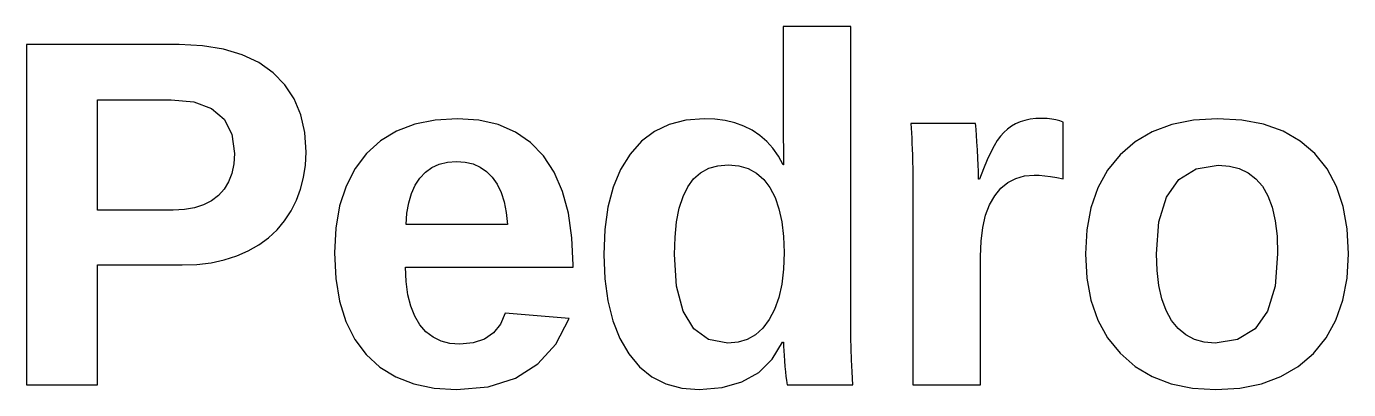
# Model space of a CAD drawing. Header units: metres. Extents: x 18 to 589, y 31 to 387.
# Drawn here: x 251.37 to 281.1, y 30.57 to 38.73 of the extents above; entities that cross this region are included whole.
import ezdxf

# ---------------------------------------------------------------- set-up
doc = ezdxf.new("R2010")
doc.units = ezdxf.units.M

msp = doc.modelspace()

# ---------------------------------------------------------------- linework, layer by layer
for p, q in [((269.907, 38.7287), (268.383, 38.7287)), ((268.383, 38.7287), (268.383, 36.5858)), ((269.907, 31.9583), (269.907, 38.7287)), ((254.802, 38.3218), (251.368, 38.3218)), ((251.368, 38.3218), (251.368, 30.678)), ((255.326, 38.2965), (254.802, 38.3218)), ((255.799, 38.2207), (255.326, 38.2965)), ((256.221, 38.0943), (255.799, 38.2207)), ((256.593, 37.9173), (256.221, 38.0943)), ((256.915, 37.6898), (256.593, 37.9173)), ((257.182, 37.4161), (256.915, 37.6898)), ((257.389, 37.1004), (257.182, 37.4161)), ((252.968, 34.6002), (252.968, 37.0795)), ((252.968, 37.0795), (254.623, 37.0795)), ((254.623, 37.0795), (255.135, 37.0313)), ((255.135, 37.0313), (255.533, 36.8868)), ((255.533, 36.8868), (255.817, 36.6459)), ((257.537, 36.7429), (257.389, 37.1004)), ((255.817, 36.6459), (255.987, 36.3087)), ((257.626, 36.3435), (257.537, 36.7429)), ((260.557, 36.6251), (260.1, 36.5313)), ((261.063, 36.6563), (260.557, 36.6251)), ((261.544, 36.6228), (261.063, 36.6563)), ((261.979, 36.5222), (261.544, 36.6228)), ((266.197, 36.6245), (265.824, 36.5291)), ((266.609, 36.6563), (266.197, 36.6245)), ((266.852, 36.6459), (266.609, 36.6563)), ((267.081, 36.6146), (266.852, 36.6459)), ((267.296, 36.5626), (267.081, 36.6146)), ((268.383, 36.5858), (268.394, 35.6201)), ((273.712, 36.5836), (273.611, 36.5397)), ((273.822, 36.6178), (273.712, 36.5836)), ((273.941, 36.6422), (273.822, 36.6178)), ((274.07, 36.6569), (273.941, 36.6422)), ((274.208, 36.6617), (274.07, 36.6569)), ((274.321, 36.6585), (274.208, 36.6617)), ((274.424, 36.6487), (274.321, 36.6585)), ((274.519, 36.6325), (274.424, 36.6487)), ((274.604, 36.6097), (274.519, 36.6325)), ((274.68, 36.5804), (274.604, 36.6097)), ((274.68, 35.3055), (274.68, 36.5804)), ((277.612, 36.6239), (277.125, 36.5265)), ((278.149, 36.6563), (277.612, 36.6239)), ((278.697, 36.625), (278.149, 36.6563)), ((279.19, 36.5309), (278.697, 36.625)), ((255.987, 36.3087), (256.044, 35.8751)), ((257.655, 35.9022), (257.626, 36.3435)), ((259.691, 36.3751), (259.33, 36.1563)), ((260.1, 36.5313), (259.691, 36.3751)), ((262.365, 36.3546), (261.979, 36.5222)), ((262.703, 36.1199), (262.365, 36.3546)), ((265.49, 36.3702), (265.196, 36.1476)), ((265.824, 36.5291), (265.49, 36.3702)), ((267.498, 36.4897), (267.296, 36.5626)), ((267.686, 36.3959), (267.498, 36.4897)), ((267.859, 36.2816), (267.686, 36.3959)), ((268.015, 36.1468), (267.859, 36.2816)), ((272.711, 36.5478), (271.257, 36.5478)), ((271.257, 36.5478), (271.263, 36.4451)), ((271.263, 36.4451), (271.27, 36.3365)), ((271.27, 36.3365), (271.276, 36.222)), ((272.718, 36.4928), (272.711, 36.5478)), ((272.726, 36.4059), (272.718, 36.4928)), ((272.734, 36.2871), (272.726, 36.4059)), ((272.744, 36.1364), (272.734, 36.2871)), ((273.348, 36.3463), (273.271, 36.2611)), ((273.431, 36.4212), (273.348, 36.3463)), ((273.519, 36.4857), (273.431, 36.4212)), ((273.611, 36.5397), (273.519, 36.4857)), ((276.687, 36.3643), (276.3, 36.1372)), ((277.125, 36.5265), (276.687, 36.3643)), ((279.629, 36.3741), (279.19, 36.5309)), ((280.013, 36.1546), (279.629, 36.3741)), ((259.33, 36.1563), (259.018, 35.8751)), ((262.994, 35.8181), (262.703, 36.1199)), ((265.196, 36.1476), (264.941, 35.8615)), ((268.154, 35.9916), (268.015, 36.1468)), ((268.277, 35.8161), (268.154, 35.9916)), ((271.276, 36.222), (271.281, 36.1017)), ((271.281, 36.1017), (271.287, 35.9755)), ((272.754, 35.9538), (272.744, 36.1364)), ((273.128, 36.0498), (273.053, 35.905)), ((273.199, 36.1653), (273.128, 36.0498)), ((273.271, 36.2611), (273.199, 36.1653)), ((276.3, 36.1372), (275.962, 35.8453)), ((280.343, 35.8724), (280.013, 36.1546)), ((256.044, 35.8751), (256.03, 35.6394)), ((257.642, 35.6134), (257.655, 35.9022)), ((259.018, 35.8751), (258.758, 35.5357)), ((260.651, 35.6362), (260.836, 35.6812)), ((260.836, 35.6812), (261.041, 35.6962)), ((261.041, 35.6962), (261.235, 35.6819)), ((261.235, 35.6819), (261.412, 35.6393)), ((263.234, 35.4517), (262.994, 35.8181)), ((264.941, 35.8615), (264.729, 35.517)), ((268.383, 35.6201), (268.277, 35.8161)), ((271.287, 35.9755), (271.292, 35.84)), ((271.292, 35.84), (271.296, 35.6917)), ((271.296, 35.6917), (271.298, 35.5305)), ((272.764, 35.7686), (272.754, 35.9538)), ((272.772, 35.6101), (272.764, 35.7686)), ((272.973, 35.7308), (272.89, 35.5274)), ((273.053, 35.905), (272.973, 35.7308)), ((275.962, 35.8453), (275.681, 35.4967)), ((280.616, 35.5314), (280.343, 35.8724)), ((255.987, 35.4268), (255.915, 35.2375)), ((256.03, 35.6394), (255.987, 35.4268)), ((257.602, 35.3372), (257.642, 35.6134)), ((258.758, 35.5357), (258.556, 35.1425)), ((260.214, 35.3217), (260.34, 35.4565)), ((260.34, 35.4565), (260.485, 35.5614)), ((260.485, 35.5614), (260.651, 35.6362)), ((261.412, 35.6393), (261.572, 35.5682)), ((261.572, 35.5682), (261.716, 35.4687)), ((261.716, 35.4687), (261.844, 35.3408)), ((263.421, 35.0231), (263.234, 35.4517)), ((264.729, 35.517), (264.564, 35.1194)), ((266.372, 35.3024), (266.529, 35.4414)), ((266.529, 35.4414), (266.712, 35.5407)), ((266.712, 35.5407), (266.919, 35.6003)), ((266.919, 35.6003), (267.152, 35.6201)), ((267.152, 35.6201), (267.387, 35.5996)), ((267.387, 35.5996), (267.598, 35.5381)), ((267.598, 35.5381), (267.785, 35.4356)), ((267.785, 35.4356), (267.948, 35.2921)), ((268.394, 35.6201), (268.383, 35.6201)), ((271.298, 35.5305), (271.3, 35.3566)), ((272.777, 35.4782), (272.772, 35.6101)), ((272.78, 35.3731), (272.777, 35.4782)), ((272.89, 35.5274), (272.803, 35.2946)), ((273.811, 35.3684), (274.029, 35.3869)), ((274.029, 35.3869), (274.146, 35.3836)), ((274.146, 35.3836), (274.269, 35.3739)), ((275.681, 35.4967), (275.463, 35.0997)), ((277.282, 35.2908), (277.671, 35.5297)), ((277.671, 35.5297), (278.171, 35.6093)), ((278.171, 35.6093), (278.419, 35.5905)), ((278.419, 35.5905), (278.642, 35.5338)), ((278.642, 35.5338), (278.84, 35.4394)), ((278.84, 35.4394), (279.014, 35.3073)), ((280.827, 35.1355), (280.616, 35.5314)), ((255.915, 35.2375), (255.815, 35.0714)), ((257.534, 35.0735), (257.602, 35.3372)), ((258.556, 35.1425), (258.411, 34.6955)), ((260.025, 34.9746), (260.109, 35.1601)), ((260.109, 35.1601), (260.214, 35.3217)), ((261.844, 35.3408), (261.953, 35.1844)), ((261.953, 35.1844), (262.042, 34.9996)), ((264.564, 35.1194), (264.446, 34.6686)), ((266.133, 34.9043), (266.24, 35.1237)), ((266.24, 35.1237), (266.372, 35.3024)), ((267.948, 35.2921), (268.087, 35.1075)), ((268.087, 35.1075), (268.202, 34.885)), ((271.3, 35.3566), (271.3, 35.1699)), ((271.3, 35.1699), (271.3, 30.678)), ((272.781, 35.2946), (272.78, 35.3731)), ((272.803, 35.2946), (272.781, 35.2946)), ((273.142, 34.9258), (273.279, 35.0918)), ((273.279, 35.0918), (273.436, 35.2209)), ((273.436, 35.2209), (273.614, 35.3131)), ((273.614, 35.3131), (273.811, 35.3684)), ((274.269, 35.3739), (274.399, 35.3576)), ((274.399, 35.3576), (274.536, 35.3348)), ((274.536, 35.3348), (274.68, 35.3055)), ((275.463, 35.0997), (275.306, 34.6543)), ((277.004, 34.8926), (277.282, 35.2908)), ((279.014, 35.3073), (279.163, 35.1373)), ((279.163, 35.1373), (279.286, 34.9255)), ((280.979, 34.6847), (280.827, 35.1355)), ((255.531, 34.8103), (255.351, 34.7184)), ((255.686, 34.9285), (255.531, 34.8103)), ((255.815, 35.0714), (255.686, 34.9285)), ((257.319, 34.584), (257.44, 34.8225)), ((257.44, 34.8225), (257.534, 35.0735)), ((259.964, 34.7652), (260.025, 34.9746)), ((262.042, 34.9996), (262.11, 34.7865)), ((262.11, 34.7865), (262.158, 34.5448)), ((263.555, 34.5321), (263.421, 35.0231)), ((266.049, 34.6429), (266.133, 34.9043)), ((268.202, 34.885), (268.29, 34.6275)), ((273.028, 34.7235), (273.142, 34.9258)), ((276.837, 34.3351), (277.004, 34.8926)), ((279.286, 34.9255), (279.382, 34.6677)), ((254.666, 34.6002), (252.968, 34.6002)), ((254.919, 34.6134), (254.666, 34.6002)), ((255.147, 34.6527), (254.919, 34.6134)), ((255.351, 34.7184), (255.147, 34.6527)), ((257.173, 34.3623), (257.319, 34.584)), ((258.411, 34.6955), (258.325, 34.1947)), ((259.907, 34.2748), (259.925, 34.5319)), ((259.925, 34.5319), (259.964, 34.7652)), ((262.158, 34.5448), (262.186, 34.2748)), ((263.635, 33.9789), (263.555, 34.5321)), ((264.446, 34.6686), (264.376, 34.1646)), ((265.99, 34.3397), (266.049, 34.6429)), ((268.29, 34.6275), (268.354, 34.3351)), ((272.939, 34.4857), (273.028, 34.7235)), ((275.306, 34.6543), (275.213, 34.1605)), ((279.382, 34.6677), (279.45, 34.3639)), ((281.07, 34.1789), (280.979, 34.6847)), ((257.004, 34.1617), (257.173, 34.3623)), ((258.325, 34.1947), (258.296, 33.6401)), ((262.186, 34.2748), (259.907, 34.2748)), ((265.954, 33.9945), (265.99, 34.3397)), ((268.354, 34.3351), (268.392, 34.0077)), ((272.838, 33.9032), (272.876, 34.2122)), ((272.876, 34.2122), (272.939, 34.4857)), ((276.782, 33.6183), (276.837, 34.3351)), ((279.45, 34.3639), (279.491, 34.0141)), ((256.595, 33.8236), (256.811, 33.9821)), ((256.811, 33.9821), (257.004, 34.1617)), ((263.661, 33.3633), (263.635, 33.9789)), ((264.376, 34.1646), (264.352, 33.6075)), ((265.942, 33.6075), (265.954, 33.9945)), ((268.392, 34.0077), (268.405, 33.6454)), ((272.825, 33.5586), (272.838, 33.9032)), ((275.213, 34.1605), (275.181, 33.6183)), ((279.491, 34.0141), (279.505, 33.6183)), ((281.1, 33.6183), (281.07, 34.1789)), ((256.096, 33.5719), (256.356, 33.6861)), ((256.356, 33.6861), (256.595, 33.8236)), ((258.296, 33.6401), (258.324, 33.0677)), ((264.352, 33.6075), (264.375, 33.0579)), ((265.99, 32.8888), (265.942, 33.6075)), ((268.405, 33.6454), (268.392, 33.2727)), ((275.181, 33.6183), (275.213, 33.0741)), ((276.795, 33.2443), (276.782, 33.6183)), ((279.505, 33.6183), (279.449, 32.8957)), ((281.068, 33.0723), (281.1, 33.6183)), ((252.968, 33.3688), (254.867, 33.3688)), ((252.968, 30.678), (252.968, 33.3688)), ((254.867, 33.3688), (255.203, 33.3815)), ((255.203, 33.3815), (255.519, 33.4196)), ((255.519, 33.4196), (255.817, 33.483)), ((255.817, 33.483), (256.096, 33.5719)), ((259.909, 32.9939), (259.896, 33.32)), ((259.896, 33.32), (263.661, 33.32)), ((263.661, 33.32), (263.661, 33.3633)), ((272.825, 30.678), (272.825, 33.5586)), ((258.324, 33.0677), (258.41, 32.5529)), ((264.375, 33.0579), (264.442, 32.5594)), ((268.392, 33.2727), (268.352, 32.9359)), ((275.213, 33.0741), (275.306, 32.5785)), ((276.836, 32.9079), (276.795, 33.2443)), ((280.973, 32.5754), (281.068, 33.0723)), ((259.947, 32.7015), (259.909, 32.9939)), ((266.134, 32.3298), (265.99, 32.8888)), ((268.352, 32.9359), (268.286, 32.6348)), ((276.904, 32.6089), (276.836, 32.9079)), ((279.449, 32.8957), (279.28, 32.3337)), ((258.41, 32.5529), (258.552, 32.0956)), ((260.011, 32.4427), (259.947, 32.7015)), ((260.1, 32.2176), (260.011, 32.4427)), ((264.442, 32.5594), (264.553, 32.1118)), ((268.286, 32.6348), (268.193, 32.3695)), ((275.306, 32.5785), (275.463, 32.1315)), ((276.999, 32.3476), (276.904, 32.6089)), ((280.815, 32.1279), (280.973, 32.5754)), ((260.214, 32.0261), (260.1, 32.2176)), ((262.137, 32.2892), (262.028, 32.0373)), ((263.575, 32.1645), (262.137, 32.2892)), ((263.274, 31.5903), (263.575, 32.1645)), ((264.553, 32.1118), (264.71, 31.7152)), ((266.373, 31.9305), (266.134, 32.3298)), ((268.074, 32.14), (267.931, 31.9496)), ((268.193, 32.3695), (268.074, 32.14)), ((275.463, 32.1315), (275.681, 31.7331)), ((277.121, 32.1237), (276.999, 32.3476)), ((277.268, 31.9392), (277.121, 32.1237)), ((279.28, 32.3337), (278.999, 31.9323)), ((280.593, 31.7296), (280.815, 32.1279)), ((258.552, 32.0956), (258.751, 31.6957)), ((260.351, 31.8689), (260.214, 32.0261)), ((260.511, 31.7466), (260.351, 31.8689)), ((261.872, 31.8413), (261.668, 31.7014)), ((262.028, 32.0373), (261.872, 31.8413)), ((266.709, 31.691), (266.373, 31.9305)), ((267.931, 31.9496), (267.766, 31.8015)), ((269.909, 31.7335), (269.907, 31.9583)), ((277.44, 31.7957), (277.268, 31.9392)), ((278.999, 31.9323), (278.606, 31.6914)), ((258.751, 31.6957), (259.007, 31.3534)), ((260.691, 31.6593), (260.511, 31.7466)), ((260.893, 31.6069), (260.691, 31.6593)), ((261.117, 31.5894), (260.893, 31.6069)), ((261.416, 31.6174), (261.117, 31.5894)), ((261.668, 31.7014), (261.416, 31.6174)), ((262.87, 31.1437), (263.274, 31.5903)), ((264.71, 31.7152), (264.911, 31.3697)), ((267.141, 31.6111), (266.709, 31.691)), ((267.371, 31.6323), (267.141, 31.6111)), ((267.579, 31.6957), (267.371, 31.6323)), ((267.766, 31.8015), (267.579, 31.6957)), ((268.139, 31.25), (268.372, 31.6328)), ((268.372, 31.6328), (268.394, 31.6328)), ((268.394, 31.6328), (268.395, 31.5415)), ((268.395, 31.5415), (268.399, 31.4414)), ((269.914, 31.4931), (269.909, 31.7335)), ((275.681, 31.7331), (275.962, 31.3833)), ((277.636, 31.6931), (277.44, 31.7957)), ((277.856, 31.6316), (277.636, 31.6931)), ((278.1, 31.6111), (277.856, 31.6316)), ((278.606, 31.6914), (278.1, 31.6111)), ((280.308, 31.3805), (280.593, 31.7296)), ((259.007, 31.3534), (259.315, 31.0712)), ((264.911, 31.3697), (265.153, 31.0816)), ((267.835, 30.9523), (268.139, 31.25)), ((268.399, 31.4414), (268.405, 31.3324)), ((268.405, 31.3324), (268.413, 31.2144)), ((269.923, 31.237), (269.914, 31.4931)), ((269.935, 30.9653), (269.923, 31.237)), ((275.962, 31.3833), (276.299, 31.0903)), ((279.967, 31.0886), (280.308, 31.3805)), ((259.315, 31.0712), (259.673, 30.8517)), ((262.363, 30.8247), (262.87, 31.1437)), ((265.153, 31.0816), (265.433, 30.8576)), ((267.459, 30.7396), (267.835, 30.9523)), ((268.413, 31.2144), (268.424, 31.0876)), ((268.424, 31.0876), (268.435, 30.9662)), ((268.435, 30.9662), (268.446, 30.8645)), ((269.951, 30.678), (269.935, 30.9653)), ((276.299, 31.0903), (276.682, 30.8625)), ((279.577, 30.8615), (279.967, 31.0886)), ((251.368, 30.678), (252.968, 30.678)), ((259.673, 30.8517), (260.08, 30.6949)), ((260.08, 30.6949), (260.536, 30.6009)), ((261.041, 30.5695), (261.753, 30.6333)), ((261.753, 30.6333), (262.363, 30.8247)), ((265.433, 30.8576), (265.75, 30.6975)), ((265.75, 30.6975), (266.104, 30.6015)), ((267.013, 30.612), (267.459, 30.7396)), ((268.446, 30.8645), (268.457, 30.7826)), ((268.457, 30.7826), (268.466, 30.7204)), ((268.466, 30.7204), (268.475, 30.678)), ((268.475, 30.678), (269.951, 30.678)), ((271.3, 30.678), (272.825, 30.678)), ((276.682, 30.8625), (277.113, 30.6997)), ((277.113, 30.6997), (277.591, 30.6021)), ((278.652, 30.602), (279.139, 30.6993)), ((279.139, 30.6993), (279.577, 30.8615)), ((260.536, 30.6009), (261.041, 30.5695)), ((266.104, 30.6015), (266.495, 30.5695)), ((266.495, 30.5695), (267.013, 30.612)), ((277.591, 30.6021), (278.116, 30.5695)), ((278.116, 30.5695), (278.652, 30.602))]:
    msp.add_line(p, q)

doc.saveas('drawing.dxf')
